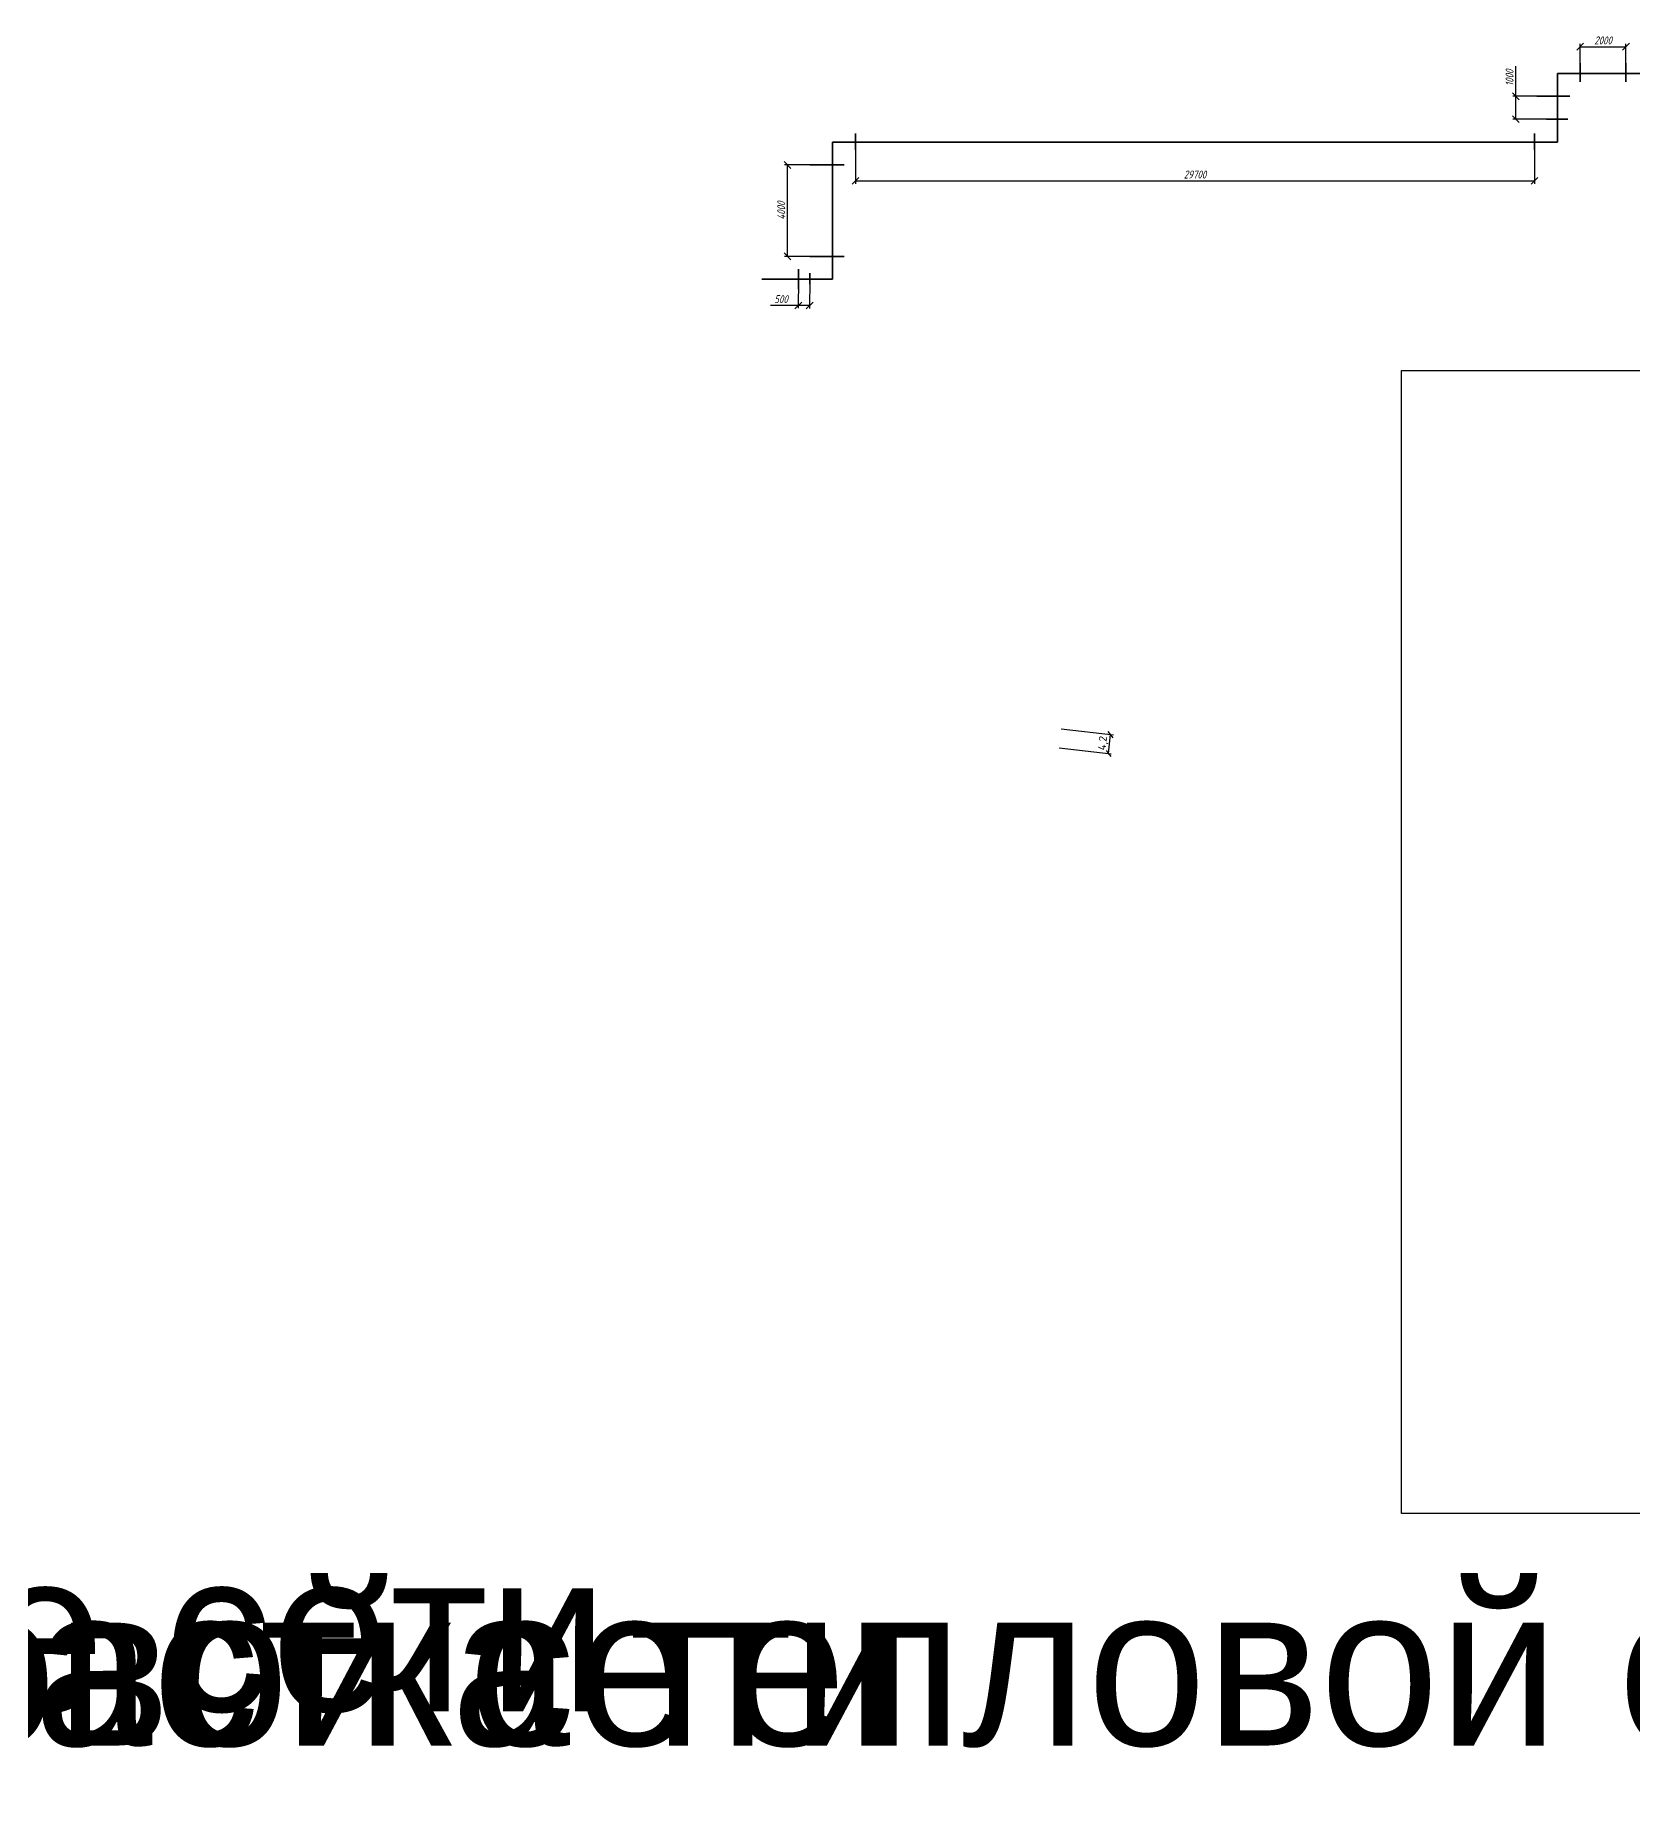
# Model space of a CAD drawing. Header units: millimetres. Extents: x 1642 to 8783, y 1095 to 5441.
# Drawn here: x 2881 to 3579, y 1846 to 2615 of the extents above; entities that cross this region are included whole.
import ezdxf
from ezdxf.enums import TextEntityAlignment as Align

# ---------------------------------------------------------------- set-up
doc = ezdxf.new("R2018")
doc.units = ezdxf.units.MM
doc.layers.add('Размеры на чертеже', color=250, linetype='Continuous', lineweight=25)
doc.styles.add('-ISOCPEUR-', font='isocpeur.ttf')
doc.styles.add('GOST', font='gost.shx', dxfattribs={"oblique": 15})
doc.styles.get("Standard").update_dxf_attribs({"font": 'arial.ttf'})
doc.dimstyles.new('М 1 к 100', dxfattribs={"dimtxt": 3.5, "dimasz": 3, "dimexe": 1.25, "dimexo": 0, "dimgap": 1, "dimtad": 1, "dimdec": 0, "dimlfac": 100, "dimtxsty": 'GOST', "dimblk": 'OBLIQUE', "dimcen": 5, "dimclrd": 256, "dimclre": 256, "dimclrt": 256, "dimazin": 2, "dimtfac": 1, "dimtdec": 0, "dimtmove": 0, "dimatfit": 3, "dimldrblk": 'NONE', "dimfxl": 0, "dimlwd": -1, "dimlwe": -1, "dimarcsym": 2})
doc.dimstyles.new('М 1 к 500', dxfattribs={"dimtxt": 3.5, "dimasz": 2.5, "dimexe": 1.25, "dimexo": 0, "dimtad": 1, "dimdec": 1, "dimlfac": 0.5, "dimzin": 1, "dimtxsty": 'GOST', "dimblk": 'OBLIQUE', "dimcen": 2.5, "dimclrd": 256, "dimclre": 256, "dimclrt": 256, "dimazin": 2, "dimtfac": 1, "dimtdec": 1, "dimtmove": 0, "dimatfit": 3, "dimldrblk": 'NONE', "dimfxl": 1.25, "dimlwd": -1, "dimlwe": -1, "dimarcsym": 0})
picture_1 = doc.add_image_def('image1.jpg', size_in_pixel=(3947, 3947))

# ---------------------------------------------------------------- blocks, each defined once
blk = doc.blocks.new('*U305')
blk.add_attdef('РАЗРАБОТАЛ', text='', height=2.5).set_placement((250.5, -264.22), align=Align.MIDDLE_LEFT)
blk.add_attdef('ПРОВЕРИЛ', (250.75, -270.73), '', height=2.5)
at = {"flags": 8}
for tag, height, p in [('ДАТА', 2.5, (290.07, -264.4)), ('ЛИСТ', 3, (386.39, -271.92)), ('ЛИСТОВ', 3, (403.89, -271.92))]:
    blk.add_attdef(tag, text='', height=height, dxfattribs=at).set_placement(p, align=Align.MIDDLE_CENTER)
at = {"lineweight": 30, "flags": 104}
for tag, p in [('ТЕПЛОВЫЕ_СЕТИ', (330, -269.5)), ('ИМЯ_ЧЕРТЕЖА', (330, -284.5))]:
    blk.add_attdef(tag, text='', height=3, dxfattribs=at).set_placement(p, align=Align.MIDDLE_CENTER)
at = {"style": '-ISOCPEUR-', "flags": 8}
blk.add_attdef('ФОРМАТ', text='', height=3, dxfattribs=at).set_placement((380.97, -294.75), align=Align.MIDDLE_CENTER)
blk = doc.blocks.new('_Oblique')
at = {"color": 0, "linetype": 'ByBlock', "lineweight": -2}
blk.add_line((-0.5, -0.5), (0.5, 0.5), dxfattribs=at)
blk = doc.blocks.new('*D292')
at = {"transparency": 16777216}
for p, q in [((3214.46, 2508.56), (3214.41, 2495.81)), ((3219.46, 2508.54), (3219.41, 2495.79)), ((3214.42, 2497.06), (3202.32, 2497.1)), ((3219.42, 2497.04), (3214.42, 2497.06))]:
    blk.add_line(p, q, dxfattribs=at)
at = {"layer": 'Defpoints', "color": 0, "lineweight": 35, "transparency": 16777216}
for p in [(3214.46, 2508.56), (3219.46, 2508.54), (3214.42, 2497.06)]:
    blk.add_point(p, dxfattribs=at)
at = {"transparency": 16777216, "xscale": 3, "yscale": 3, "zscale": 3}
for p, rotation in [((3214.42, 2497.06), 179.8070591155527), ((3219.42, 2497.04), 359.8070591155528)]:
    blk.add_blockref('_Oblique', p, dxfattribs=dict(at, rotation=rotation))
at = {"lineweight": 35, "transparency": 16777216, "insert": (3206.88, 2499.83), "char_height": 3.5, "attachment_point": 5, "rotation": 359.80706, "style": 'GOST'}
blk.add_mtext('500', dxfattribs=at)
blk = doc.blocks.new('_None')
blk = doc.blocks.new('*D293')
at = {"transparency": 16777216}
for p, q in [((3229.46, 2558.54), (3208.47, 2558.54)), ((3209.72, 2518.54), (3209.72, 2558.54)), ((3229.46, 2518.54), (3208.47, 2518.54))]:
    blk.add_line(p, q, dxfattribs=at)
at = {"layer": 'Defpoints', "color": 0, "lineweight": 35, "transparency": 16777216}
for p in [(3209.72, 2558.54), (3229.46, 2558.54), (3229.46, 2518.54)]:
    blk.add_point(p, dxfattribs=at)
at = {"transparency": 16777216, "xscale": 3, "yscale": 3, "zscale": 3}
for p, rotation in [((3209.72, 2558.54), 90), ((3209.72, 2518.54), 270)]:
    blk.add_blockref('_Oblique', p, dxfattribs=dict(at, rotation=rotation))
at = {"lineweight": 35, "transparency": 16777216, "insert": (3206.97, 2538.54), "char_height": 3.5, "attachment_point": 5, "rotation": 90, "style": 'GOST'}
blk.add_mtext('4000', dxfattribs=at)
blk = doc.blocks.new('*D294')
at = {"transparency": 16777216}
for p, q in [((3528.3, 2588.54), (3528.3, 2601.74)), ((3546.46, 2588.54), (3527.05, 2588.54)), ((3528.3, 2578.54), (3528.3, 2588.54)), ((3546.46, 2578.54), (3527.05, 2578.54))]:
    blk.add_line(p, q, dxfattribs=at)
at = {"layer": 'Defpoints', "color": 0, "lineweight": 35, "transparency": 16777216}
for p in [(3528.3, 2588.54), (3546.46, 2588.54), (3546.46, 2578.54)]:
    blk.add_point(p, dxfattribs=at)
at = {"transparency": 16777216, "xscale": 3, "yscale": 3, "zscale": 3}
for p, rotation in [((3528.3, 2588.54), 90), ((3528.3, 2578.54), 270)]:
    blk.add_blockref('_Oblique', p, dxfattribs=dict(at, rotation=rotation))
at = {"lineweight": 35, "transparency": 16777216, "insert": (3525.55, 2596.64), "char_height": 3.5, "attachment_point": 5, "rotation": 90, "style": 'GOST'}
blk.add_mtext('1000', dxfattribs=at)
blk = doc.blocks.new('*D295')
at = {"transparency": 16777216}
for p, q in [((3556.46, 2598.54), (3556.46, 2611.49)), ((3556.46, 2610.24), (3576.46, 2610.24)), ((3576.46, 2598.54), (3576.46, 2611.49))]:
    blk.add_line(p, q, dxfattribs=at)
at = {"layer": 'Defpoints', "color": 0, "lineweight": 35, "transparency": 16777216}
for p in [(3576.46, 2610.24), (3556.46, 2598.54), (3576.46, 2598.54)]:
    blk.add_point(p, dxfattribs=at)
at = {"transparency": 16777216, "xscale": 3, "yscale": 3, "zscale": 3, "rotation": 180}
blk.add_blockref('_Oblique', (3556.46, 2610.24), dxfattribs=at)
at = {"transparency": 16777216, "xscale": 3, "yscale": 3, "zscale": 3}
blk.add_blockref('_Oblique', (3576.46, 2610.24), dxfattribs=at)
at = {"lineweight": 35, "transparency": 16777216, "insert": (3566.46, 2612.99), "char_height": 3.5, "attachment_point": 5, "style": 'GOST'}
blk.add_mtext('2000', dxfattribs=at)
blk = doc.blocks.new('*D297')
at = {"transparency": 16777216}
for p, q in [((3239.46, 2568.69), (3239.46, 2550.33)), ((3536.46, 2568.69), (3536.46, 2550.33)), ((3239.46, 2551.58), (3536.46, 2551.58))]:
    blk.add_line(p, q, dxfattribs=at)
at = {"layer": 'Defpoints', "color": 0, "lineweight": 35, "transparency": 16777216}
for p in [(3239.46, 2568.69), (3536.46, 2568.69), (3536.46, 2551.58)]:
    blk.add_point(p, dxfattribs=at)
at = {"transparency": 16777216, "xscale": 3, "yscale": 3, "zscale": 3, "rotation": 180}
blk.add_blockref('_Oblique', (3239.46, 2551.58), dxfattribs=at)
at = {"transparency": 16777216, "xscale": 3, "yscale": 3, "zscale": 3}
blk.add_blockref('_Oblique', (3536.46, 2551.58), dxfattribs=at)
at = {"lineweight": 35, "transparency": 16777216, "insert": (3387.96, 2554.33), "char_height": 3.5, "attachment_point": 5, "style": 'GOST'}
blk.add_mtext('29700', dxfattribs=at)
blk = doc.blocks.new('*D303')
at = {"transparency": 16777216}
for p, q in [((3329.49, 2311.93), (3352.28, 2309.26)), ((3350.07, 2301.12), (3351.04, 2309.4)), ((3328.52, 2303.64), (3351.31, 2300.97))]:
    blk.add_line(p, q, dxfattribs=at)
at = {"layer": 'Defpoints', "color": 0, "lineweight": 35, "transparency": 16777216}
for p in [(3329.49, 2311.93), (3328.52, 2303.64)]:
    blk.add_point(p, dxfattribs=at)
at = {"transparency": 16777216, "xscale": 2.5, "yscale": 2.5, "zscale": 2.5}
for p, rotation in [((3351.04, 2309.4), 83.31249009423274), ((3350.07, 2301.12), 263.3124900942328)]:
    blk.add_blockref('_Oblique', p, dxfattribs=dict(at, rotation=rotation))
at = {"lineweight": 35, "transparency": 16777216, "insert": (3347.85, 2305.58), "char_height": 3.5, "attachment_point": 5, "rotation": 83.31249, "style": '-ISOCPEUR-', "bg_fill": 3, "box_fill_scale": 1.1, "bg_fill_color": 256, "bg_fill_true_color": 13158600, "bg_fill_transparency": 0}
blk.add_mtext('4,2', dxfattribs=at)
at = {"layer": 'Defpoints', "color": 0, "lineweight": 35, "transparency": 16777216}
blk.add_point((3351.04, 2309.4), dxfattribs=at)

msp = doc.modelspace()

# ---------------------------------------------------------------- linework, layer by layer
at = {"color": 18, "lineweight": 35, "true_color": 0x000000}
for p, q in [((3556.456, 2603.029), (3556.456, 2594.898)), ((3576.456, 2603.029), (3576.456, 2594.898)), ((3546.456, 2568.542), (3546.456, 2598.542)), ((3546.456, 2598.542), (3586.456, 2598.542)), ((3586.456, 2598.542), (3546.456, 2598.542)), ((3551.933, 2588.542), (3537.419, 2588.542)), ((3551.008, 2578.542), (3541.671, 2578.542)), ((3239.456, 2572.311), (3239.456, 2565.079)), ((3536.456, 2572.311), (3536.456, 2565.079)), ((3229.456, 2508.542), (3229.456, 2568.542)), ((3229.456, 2568.542), (3546.456, 2568.542)), ((3234.559, 2558.542), (3219.525, 2558.542)), ((3234.559, 2518.542), (3219.525, 2518.542)), ((3198.456, 2508.542), (3229.456, 2508.542)), ((3214.456, 2512.894), (3214.456, 2504.224)), ((3219.456, 2511.203), (3219.456, 2506.384))]:
    msp.add_line(p, q, dxfattribs=at)

# ---------------------------------------------------------------- block references
at = {"layer": 'Размеры на чертеже', "lineweight": 90}
ref = msp.add_blockref('*U305', (1642.383, 2221.672), dxfattribs=at)
lines = msp.add_mtext('Схема участка тепловой сети', dxfattribs={"layer": '0', "insert": (1972.383, 1937.172), "char_height": 70, "attachment_point": 1})
ref.add_attrib('ИМЯ_ЧЕРТЕЖА', '', (1972.383, 1937.172), dxfattribs={"flags": 104}).embed_mtext(lines)
ref = msp.add_blockref('*U305', (2145.366, 2221.672), dxfattribs=at)
lines = msp.add_mtext('Схема участка тепловой сети', dxfattribs={"layer": '0', "insert": (2475.366, 1937.172), "char_height": 70, "attachment_point": 1})
ref.add_attrib('ИМЯ_ЧЕРТЕЖА', '', (2475.366, 1937.172), dxfattribs={"flags": 104}).embed_mtext(lines)
lines = msp.add_mtext('Тепловые сети', dxfattribs={"layer": '0', "insert": (2475.366, 1952.172), "char_height": 70, "attachment_point": 1})
ref.add_attrib('ТЕПЛОВЫЕ_СЕТИ', '', (2475.366, 1952.172), dxfattribs={"flags": 104}).embed_mtext(lines)

# ---------------------------------------------------------------- dimensions: what is measured, and where the dimension line sits
at = {"color": 18, "lineweight": 35, "true_color": 0x000000}
for p1, p2, distance, picture, middle in [((3556.456, 2598.542), (3576.456, 2598.542), 11.696, '*D295', (3566.456, 2612.988)), ((3546.456, 2578.542), (3546.456, 2588.542), 18.154, '*D294', (3525.552, 2596.639)), ((3239.456, 2568.695), (3536.456, 2568.695), -17.118, '*D297', (3387.956, 2554.327)), ((3229.456, 2518.542), (3229.456, 2558.542), 19.735, '*D293', (3206.972, 2538.542)), ((3219.456, 2508.542), (3214.456, 2508.559), 11.501, '*D292', (3206.877, 2499.833))]:
    dim = msp.add_aligned_dim(p1=p1, p2=p2, distance=distance, dimstyle='М 1 к 100', dxfattribs=at)
    dim.commit()
    dim.dimension.update_dxf_attribs({"geometry": picture, "text_midpoint": middle})
dim = msp.add_aligned_dim(p1=(3328.523, 2303.643), p2=(3329.495, 2311.929), distance=-21.691, dimstyle='М 1 к 500', override={"dimtxsty": '-ISOCPEUR-', "dimtfill": 1}, dxfattribs=at)
dim.commit()
dim.dimension.update_dxf_attribs({"geometry": '*D303', "text_midpoint": (3347.845, 2305.578)})

# ---------------------------------------------------------------- pictures from other files: only their frames are drawn
image = msp.add_image(picture_1, insert=(3478.265, 1968.681), size_in_units=(499.995, 499.995))
image.dxf.flags = 7

doc.saveas('drawing.dxf')
